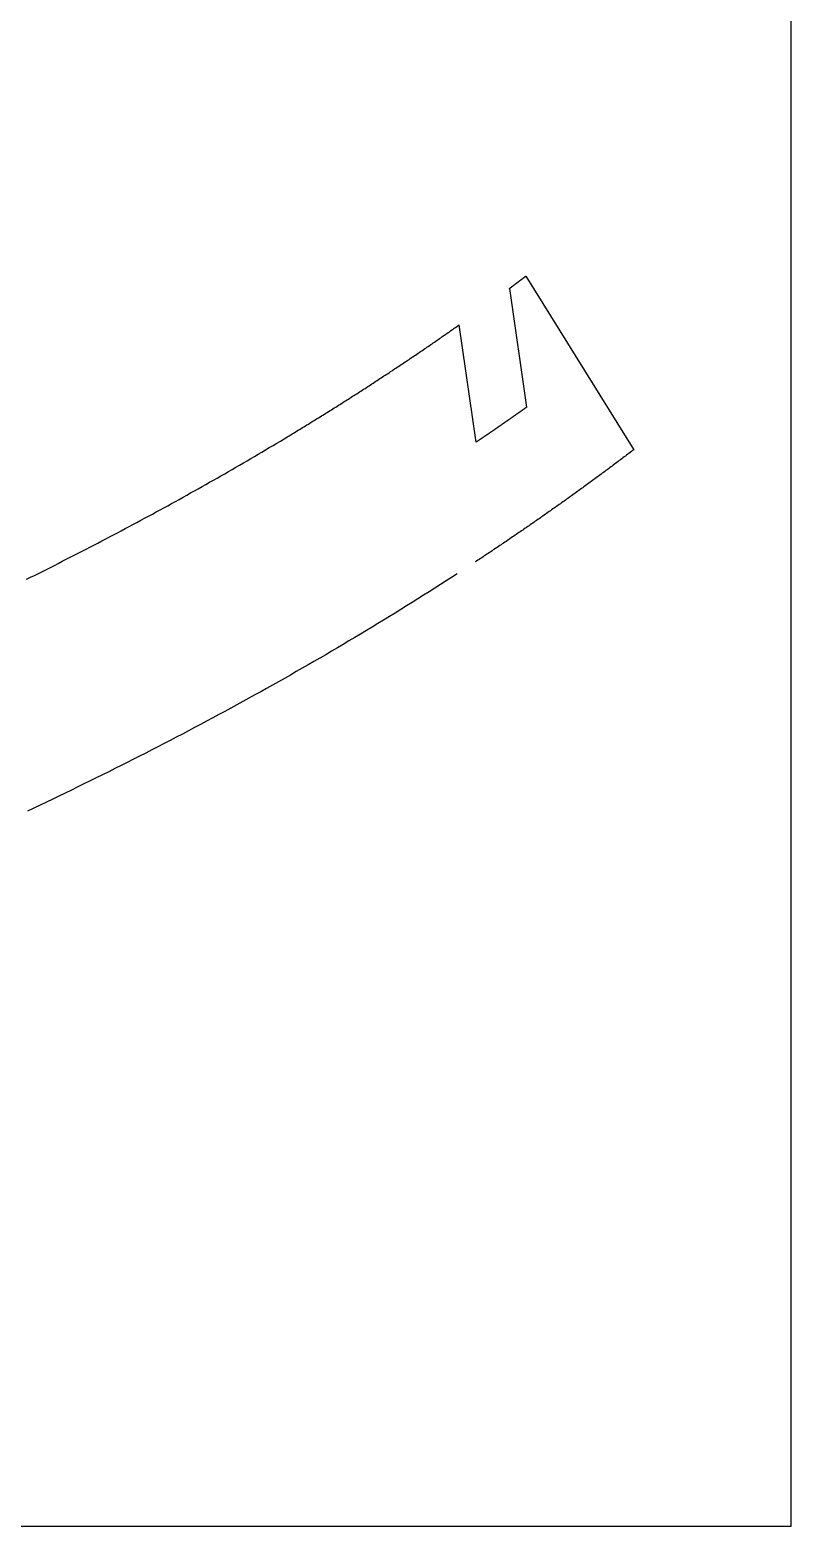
# Model space of a CAD drawing. Extents: x -513 to 387, y 75 to 375.
# Drawn here: x 351.9 to 387.2, y 75.3 to 144.6 of the extents above; entities that cross this region are included whole.
import ezdxf

# ---------------------------------------------------------------- set-up
doc = ezdxf.new("R2010")
doc.units = 0
doc.layers.get('0').update_dxf_attribs({"linetype": 'CONTINUOUS'})
doc.layers.add('CADRE', color=1, linetype='CONTINUOUS')

msp = doc.modelspace()

# ---------------------------------------------------------------- linework, layer by layer
for p, q in [((374.902, 133.17), (379.895, 125.126)), ((374.139, 132.598), (374.931, 127.092)), ((372.586, 125.467), (371.804, 130.907))]:
    msp.add_line(p, q)
for points in [[(374.139, 132.598, 0), (374.145, 132.602, 0), (374.151, 132.607, 0), (374.157, 132.612, 0), (374.164, 132.616, 0), (374.17, 132.621, 0), (374.176, 132.625, 0), (374.182, 132.63, 0), (374.188, 132.634, 0), (374.194, 132.639, 0), (374.2, 132.643, 0), (374.206, 132.648, 0), (374.212, 132.652, 0), (374.218, 132.657, 0), (374.224, 132.661, 0), (374.23, 132.666, 0), (374.237, 132.67, 0), (374.243, 132.675, 0), (374.249, 132.679, 0), (374.255, 132.684, 0), (374.261, 132.688, 0), (374.267, 132.693, 0), (374.273, 132.697, 0), (374.279, 132.702, 0), (374.285, 132.707, 0), (374.291, 132.711, 0), (374.297, 132.716, 0), (374.303, 132.72, 0), (374.309, 132.725, 0), (374.315, 132.729, 0), (374.321, 132.734, 0), (374.327, 132.738, 0), (374.333, 132.743, 0), (374.34, 132.747, 0), (374.346, 132.752, 0), (374.352, 132.756, 0), (374.358, 132.761, 0), (374.364, 132.765, 0), (374.37, 132.77, 0), (374.376, 132.774, 0), (374.382, 132.779, 0), (374.388, 132.783, 0), (374.394, 132.788, 0), (374.4, 132.792, 0), (374.406, 132.797, 0), (374.412, 132.801, 0), (374.418, 132.806, 0), (374.424, 132.81, 0), (374.43, 132.815, 0), (374.436, 132.819, 0), (374.442, 132.824, 0), (374.448, 132.828, 0), (374.454, 132.833, 0), (374.46, 132.837, 0), (374.466, 132.842, 0), (374.472, 132.846, 0), (374.478, 132.851, 0), (374.484, 132.855, 0), (374.49, 132.86, 0), (374.496, 132.864, 0), (374.502, 132.869, 0), (374.508, 132.874, 0), (374.514, 132.878, 0), (374.52, 132.883, 0), (374.526, 132.887, 0), (374.532, 132.892, 0), (374.538, 132.896, 0), (374.544, 132.901, 0), (374.55, 132.905, 0), (374.556, 132.91, 0), (374.562, 132.914, 0), (374.568, 132.919, 0), (374.574, 132.923, 0), (374.58, 132.928, 0), (374.586, 132.932, 0), (374.592, 132.937, 0), (374.598, 132.941, 0), (374.604, 132.946, 0), (374.61, 132.95, 0), (374.616, 132.955, 0), (374.622, 132.959, 0), (374.628, 132.964, 0), (374.634, 132.968, 0), (374.64, 132.973, 0), (374.646, 132.977, 0), (374.652, 132.982, 0), (374.658, 132.986, 0), (374.664, 132.991, 0), (374.67, 132.995, 0), (374.676, 133, 0), (374.682, 133.004, 0), (374.688, 133.009, 0), (374.694, 133.013, 0), (374.7, 133.017, 0), (374.706, 133.022, 0), (374.712, 133.026, 0), (374.718, 133.031, 0), (374.724, 133.035, 0), (374.73, 133.04, 0), (374.736, 133.044, 0), (374.742, 133.049, 0), (374.748, 133.053, 0), (374.754, 133.058, 0), (374.76, 133.062, 0), (374.765, 133.067, 0), (374.771, 133.071, 0), (374.777, 133.076, 0), (374.783, 133.08, 0), (374.789, 133.085, 0), (374.795, 133.089, 0), (374.801, 133.094, 0), (374.807, 133.098, 0), (374.813, 133.103, 0), (374.819, 133.107, 0), (374.825, 133.112, 0), (374.831, 133.116, 0), (374.837, 133.121, 0), (374.843, 133.125, 0), (374.849, 133.13, 0), (374.855, 133.134, 0), (374.861, 133.139, 0), (374.866, 133.143, 0), (374.872, 133.148, 0), (374.878, 133.152, 0), (374.884, 133.157, 0), (374.89, 133.161, 0), (374.896, 133.166, 0), (374.902, 133.17, 0)], [(363.861, 125.73, 0), (363.93, 125.772, 0), (363.999, 125.813, 0), (364.068, 125.855, 0), (364.137, 125.897, 0), (364.206, 125.939, 0), (364.274, 125.98, 0), (364.343, 126.022, 0), (364.411, 126.064, 0), (364.48, 126.106, 0), (364.548, 126.147, 0), (364.616, 126.189, 0), (364.684, 126.231, 0), (364.752, 126.272, 0), (364.82, 126.314, 0), (364.888, 126.356, 0), (364.955, 126.397, 0), (365.023, 126.439, 0), (365.09, 126.48, 0), (365.157, 126.522, 0), (365.224, 126.563, 0), (365.292, 126.605, 0), (365.358, 126.646, 0), (365.425, 126.688, 0), (365.492, 126.729, 0), (365.559, 126.771, 0), (365.625, 126.812, 0), (365.692, 126.854, 0), (365.758, 126.895, 0), (365.824, 126.937, 0), (365.89, 126.978, 0), (365.956, 127.019, 0), (366.022, 127.061, 0), (366.088, 127.102, 0), (366.153, 127.143, 0), (366.219, 127.185, 0), (366.284, 127.226, 0), (366.35, 127.267, 0), (366.415, 127.309, 0), (366.48, 127.35, 0), (366.545, 127.391, 0), (366.61, 127.432, 0), (366.675, 127.473, 0), (366.74, 127.515, 0), (366.804, 127.556, 0), (366.869, 127.597, 0), (366.933, 127.638, 0), (366.997, 127.679, 0), (367.062, 127.72, 0), (367.126, 127.761, 0), (367.19, 127.802, 0), (367.254, 127.843, 0), (367.317, 127.885, 0), (367.381, 127.926, 0), (367.445, 127.967, 0), (367.508, 128.007, 0), (367.571, 128.048, 0), (367.635, 128.089, 0), (367.698, 128.13, 0), (367.761, 128.171, 0), (367.824, 128.212, 0), (367.886, 128.253, 0), (367.949, 128.294, 0), (368.012, 128.335, 0), (368.074, 128.376, 0), (368.137, 128.416, 0), (368.199, 128.457, 0), (368.261, 128.498, 0), (368.323, 128.539, 0), (368.385, 128.579, 0), (368.447, 128.62, 0), (368.509, 128.661, 0), (368.571, 128.701, 0), (368.632, 128.742, 0), (368.694, 128.783, 0), (368.755, 128.823, 0), (368.816, 128.864, 0), (368.877, 128.904, 0), (368.938, 128.945, 0), (368.999, 128.986, 0), (369.06, 129.026, 0), (369.121, 129.067, 0), (369.181, 129.107, 0), (369.242, 129.148, 0), (369.302, 129.188, 0), (369.363, 129.228, 0), (369.423, 129.269, 0), (369.483, 129.309, 0), (369.543, 129.35, 0), (369.603, 129.39, 0), (369.663, 129.43, 0), (369.722, 129.47, 0), (369.782, 129.511, 0), (369.842, 129.551, 0), (369.901, 129.591, 0), (369.96, 129.631, 0), (370.019, 129.672, 0), (370.079, 129.712, 0), (370.138, 129.752, 0), (370.196, 129.792, 0), (370.255, 129.832, 0), (370.314, 129.872, 0), (370.372, 129.912, 0), (370.431, 129.952, 0), (370.489, 129.992, 0), (370.548, 130.032, 0), (370.606, 130.072, 0), (370.664, 130.112, 0), (370.722, 130.152, 0), (370.78, 130.192, 0), (370.837, 130.232, 0), (370.895, 130.272, 0), (370.953, 130.312, 0), (371.01, 130.352, 0), (371.067, 130.392, 0), (371.125, 130.431, 0), (371.182, 130.471, 0), (371.239, 130.511, 0), (371.296, 130.551, 0), (371.353, 130.59, 0), (371.409, 130.63, 0), (371.466, 130.67, 0), (371.522, 130.709, 0), (371.579, 130.749, 0), (371.635, 130.788, 0), (371.692, 130.828, 0), (371.748, 130.867, 0), (371.804, 130.907, 0)], [(374.931, 127.092, 0), (374.924, 127.087, 0), (374.917, 127.082, 0), (374.91, 127.077, 0), (374.903, 127.072, 0), (374.895, 127.067, 0), (374.888, 127.062, 0), (374.881, 127.057, 0), (374.874, 127.052, 0), (374.867, 127.047, 0), (374.86, 127.042, 0), (374.853, 127.037, 0), (374.846, 127.032, 0), (374.839, 127.027, 0), (374.831, 127.022, 0), (374.824, 127.016, 0), (374.817, 127.011, 0), (374.81, 127.006, 0), (374.803, 127.001, 0), (374.796, 126.996, 0), (374.789, 126.991, 0), (374.781, 126.986, 0), (374.774, 126.981, 0), (374.767, 126.976, 0), (374.76, 126.971, 0), (374.753, 126.966, 0), (374.746, 126.961, 0), (374.739, 126.956, 0), (374.731, 126.951, 0), (374.724, 126.946, 0), (374.717, 126.941, 0), (374.71, 126.936, 0), (374.703, 126.931, 0), (374.696, 126.926, 0), (374.689, 126.921, 0), (374.681, 126.915, 0), (374.674, 126.91, 0), (374.667, 126.905, 0), (374.66, 126.9, 0), (374.653, 126.895, 0), (374.646, 126.89, 0), (374.638, 126.885, 0), (374.631, 126.88, 0), (374.624, 126.875, 0), (374.617, 126.87, 0), (374.61, 126.865, 0), (374.603, 126.86, 0), (374.595, 126.855, 0), (374.588, 126.85, 0), (374.581, 126.845, 0), (374.574, 126.84, 0), (374.567, 126.835, 0), (374.559, 126.829, 0), (374.552, 126.824, 0), (374.545, 126.819, 0), (374.538, 126.814, 0), (374.531, 126.809, 0), (374.524, 126.804, 0), (374.516, 126.799, 0), (374.509, 126.794, 0), (374.502, 126.789, 0), (374.495, 126.784, 0), (374.488, 126.779, 0), (374.48, 126.774, 0), (374.473, 126.769, 0), (374.466, 126.764, 0), (374.459, 126.759, 0), (374.452, 126.754, 0), (374.444, 126.748, 0), (374.437, 126.743, 0), (374.43, 126.738, 0), (374.423, 126.733, 0), (374.415, 126.728, 0), (374.408, 126.723, 0), (374.401, 126.718, 0), (374.394, 126.713, 0), (374.387, 126.708, 0), (374.379, 126.703, 0), (374.372, 126.698, 0), (374.365, 126.693, 0), (374.358, 126.688, 0), (374.35, 126.683, 0), (374.343, 126.678, 0), (374.336, 126.672, 0), (374.329, 126.667, 0), (374.322, 126.662, 0), (374.314, 126.657, 0), (374.307, 126.652, 0), (374.3, 126.647, 0), (374.293, 126.642, 0), (374.285, 126.637, 0), (374.278, 126.632, 0), (374.271, 126.627, 0), (374.264, 126.622, 0), (374.256, 126.617, 0), (374.249, 126.612, 0), (374.242, 126.607, 0), (374.235, 126.601, 0), (374.227, 126.596, 0), (374.22, 126.591, 0), (374.213, 126.586, 0), (374.206, 126.581, 0), (374.198, 126.576, 0), (374.191, 126.571, 0), (374.184, 126.566, 0), (374.176, 126.561, 0), (374.169, 126.556, 0), (374.162, 126.551, 0), (374.155, 126.546, 0), (374.147, 126.541, 0), (374.14, 126.535, 0), (374.133, 126.53, 0), (374.126, 126.525, 0), (374.118, 126.52, 0), (374.111, 126.515, 0), (374.104, 126.51, 0), (374.096, 126.505, 0), (374.089, 126.5, 0), (374.082, 126.495, 0), (374.075, 126.49, 0), (374.067, 126.485, 0), (374.06, 126.48, 0), (374.053, 126.475, 0), (374.045, 126.469, 0), (374.038, 126.464, 0), (374.031, 126.459, 0), (374.024, 126.454, 0), (374.016, 126.449, 0), (374.009, 126.444, 0), (374.002, 126.439, 0), (373.994, 126.434, 0), (373.987, 126.429, 0), (373.98, 126.424, 0), (373.972, 126.419, 0), (373.965, 126.414, 0), (373.958, 126.408, 0), (373.95, 126.403, 0), (373.943, 126.398, 0), (373.936, 126.393, 0), (373.929, 126.388, 0), (373.921, 126.383, 0), (373.914, 126.378, 0), (373.907, 126.373, 0), (373.899, 126.368, 0), (373.892, 126.363, 0), (373.885, 126.358, 0), (373.877, 126.352, 0), (373.87, 126.347, 0), (373.863, 126.342, 0), (373.855, 126.337, 0), (373.848, 126.332, 0), (373.841, 126.327, 0), (373.833, 126.322, 0), (373.826, 126.317, 0), (373.819, 126.312, 0), (373.811, 126.307, 0), (373.804, 126.302, 0), (373.797, 126.296, 0), (373.789, 126.291, 0), (373.782, 126.286, 0), (373.774, 126.281, 0), (373.767, 126.276, 0), (373.76, 126.271, 0), (373.752, 126.266, 0), (373.745, 126.261, 0), (373.738, 126.256, 0), (373.73, 126.251, 0), (373.723, 126.245, 0), (373.716, 126.24, 0), (373.708, 126.235, 0), (373.701, 126.23, 0), (373.694, 126.225, 0), (373.686, 126.22, 0), (373.679, 126.215, 0), (373.671, 126.21, 0), (373.664, 126.205, 0), (373.657, 126.2, 0), (373.649, 126.194, 0), (373.642, 126.189, 0), (373.635, 126.184, 0), (373.627, 126.179, 0), (373.62, 126.174, 0), (373.612, 126.169, 0), (373.605, 126.164, 0), (373.598, 126.159, 0), (373.59, 126.154, 0), (373.583, 126.149, 0), (373.575, 126.143, 0), (373.568, 126.138, 0), (373.561, 126.133, 0), (373.553, 126.128, 0), (373.546, 126.123, 0), (373.538, 126.118, 0), (373.531, 126.113, 0), (373.524, 126.108, 0), (373.516, 126.103, 0), (373.509, 126.098, 0), (373.501, 126.092, 0), (373.494, 126.087, 0), (373.487, 126.082, 0), (373.479, 126.077, 0), (373.472, 126.072, 0), (373.464, 126.067, 0), (373.457, 126.062, 0), (373.449, 126.057, 0), (373.442, 126.052, 0), (373.435, 126.046, 0), (373.427, 126.041, 0), (373.42, 126.036, 0), (373.412, 126.031, 0), (373.405, 126.026, 0), (373.398, 126.021, 0), (373.39, 126.016, 0), (373.383, 126.011, 0), (373.375, 126.006, 0), (373.368, 126, 0), (373.36, 125.995, 0), (373.353, 125.99, 0), (373.345, 125.985, 0), (373.338, 125.98, 0), (373.331, 125.975, 0), (373.323, 125.97, 0), (373.316, 125.965, 0), (373.308, 125.96, 0), (373.301, 125.954, 0), (373.293, 125.949, 0), (373.286, 125.944, 0), (373.278, 125.939, 0), (373.271, 125.934, 0), (373.264, 125.929, 0), (373.256, 125.924, 0), (373.249, 125.919, 0), (373.241, 125.914, 0), (373.234, 125.908, 0), (373.226, 125.903, 0), (373.219, 125.898, 0), (373.211, 125.893, 0), (373.204, 125.888, 0), (373.196, 125.883, 0), (373.189, 125.878, 0), (373.181, 125.873, 0), (373.174, 125.867, 0), (373.166, 125.862, 0), (373.159, 125.857, 0), (373.151, 125.852, 0), (373.144, 125.847, 0), (373.136, 125.842, 0), (373.129, 125.837, 0), (373.121, 125.832, 0), (373.114, 125.826, 0), (373.107, 125.821, 0), (373.099, 125.816, 0), (373.092, 125.811, 0), (373.084, 125.806, 0), (373.077, 125.801, 0), (373.069, 125.796, 0), (373.062, 125.791, 0), (373.054, 125.785, 0), (373.047, 125.78, 0), (373.039, 125.775, 0), (373.032, 125.77, 0), (373.024, 125.765, 0), (373.016, 125.76, 0), (373.009, 125.755, 0), (373.001, 125.75, 0), (372.994, 125.744, 0), (372.986, 125.739, 0), (372.979, 125.734, 0), (372.971, 125.729, 0), (372.964, 125.724, 0), (372.956, 125.719, 0), (372.949, 125.714, 0), (372.941, 125.709, 0), (372.934, 125.703, 0), (372.926, 125.698, 0), (372.919, 125.693, 0), (372.911, 125.688, 0), (372.904, 125.683, 0), (372.896, 125.678, 0), (372.889, 125.673, 0), (372.881, 125.668, 0), (372.874, 125.662, 0), (372.866, 125.657, 0), (372.858, 125.652, 0), (372.851, 125.647, 0), (372.843, 125.642, 0), (372.836, 125.637, 0), (372.828, 125.632, 0), (372.821, 125.626, 0), (372.813, 125.621, 0), (372.806, 125.616, 0), (372.798, 125.611, 0), (372.79, 125.606, 0), (372.783, 125.601, 0), (372.775, 125.596, 0), (372.768, 125.59, 0), (372.76, 125.585, 0), (372.753, 125.58, 0), (372.745, 125.575, 0), (372.738, 125.57, 0), (372.73, 125.565, 0), (372.722, 125.56, 0), (372.715, 125.555, 0), (372.707, 125.549, 0), (372.7, 125.544, 0), (372.692, 125.539, 0), (372.685, 125.534, 0), (372.677, 125.529, 0), (372.669, 125.524, 0), (372.662, 125.519, 0), (372.654, 125.513, 0), (372.647, 125.508, 0), (372.639, 125.503, 0), (372.631, 125.498, 0), (372.624, 125.493, 0), (372.616, 125.488, 0), (372.609, 125.483, 0), (372.601, 125.477, 0), (372.594, 125.472, 0), (372.586, 125.467, 0)], [(351.753, 119.121, 0), (351.939, 119.213, 0), (352.124, 119.305, 0), (352.31, 119.397, 0), (352.495, 119.49, 0), (352.68, 119.582, 0), (352.865, 119.675, 0), (353.049, 119.768, 0), (353.234, 119.861, 0), (353.418, 119.954, 0), (353.602, 120.048, 0), (353.785, 120.141, 0), (353.969, 120.235, 0), (354.152, 120.329, 0), (354.335, 120.423, 0), (354.518, 120.517, 0), (354.7, 120.612, 0), (354.883, 120.706, 0), (355.065, 120.801, 0), (355.247, 120.896, 0), (355.428, 120.991, 0), (355.61, 121.086, 0), (355.791, 121.181, 0), (355.972, 121.277, 0), (356.153, 121.372, 0), (356.333, 121.468, 0), (356.513, 121.564, 0), (356.693, 121.66, 0), (356.873, 121.756, 0), (357.053, 121.853, 0), (357.232, 121.949, 0), (357.411, 122.046, 0), (357.59, 122.143, 0), (357.768, 122.24, 0), (357.947, 122.337, 0), (358.125, 122.434, 0), (358.303, 122.532, 0), (358.48, 122.629, 0), (358.658, 122.727, 0), (358.835, 122.825, 0), (359.012, 122.923, 0), (359.188, 123.021, 0), (359.365, 123.12, 0), (359.541, 123.218, 0), (359.717, 123.317, 0), (359.892, 123.416, 0), (360.068, 123.515, 0), (360.243, 123.614, 0), (360.418, 123.713, 0), (360.592, 123.813, 0), (360.767, 123.912, 0), (360.941, 124.012, 0), (361.115, 124.112, 0), (361.288, 124.212, 0), (361.462, 124.312, 0), (361.635, 124.412, 0), (361.807, 124.513, 0), (361.98, 124.613, 0), (362.152, 124.714, 0), (362.324, 124.815, 0), (362.496, 124.916, 0), (362.668, 125.017, 0), (362.839, 125.119, 0), (363.01, 125.22, 0), (363.181, 125.322, 0), (363.351, 125.424, 0), (363.521, 125.526, 0), (363.691, 125.628, 0), (363.861, 125.73, 0)], [(379.895, 125.126, 0), (379.839, 125.083, 0), (379.783, 125.041, 0), (379.728, 124.999, 0), (379.672, 124.956, 0), (379.616, 124.914, 0), (379.561, 124.872, 0), (379.505, 124.83, 0), (379.449, 124.787, 0), (379.393, 124.745, 0), (379.337, 124.703, 0), (379.281, 124.661, 0), (379.225, 124.619, 0), (379.169, 124.577, 0), (379.113, 124.535, 0), (379.057, 124.493, 0), (379.001, 124.451, 0), (378.945, 124.409, 0), (378.889, 124.367, 0), (378.833, 124.325, 0), (378.776, 124.283, 0), (378.72, 124.241, 0), (378.664, 124.199, 0), (378.607, 124.157, 0), (378.551, 124.115, 0), (378.495, 124.073, 0), (378.438, 124.032, 0), (378.382, 123.99, 0), (378.325, 123.948, 0), (378.268, 123.906, 0), (378.212, 123.865, 0), (378.155, 123.823, 0), (378.098, 123.781, 0), (378.042, 123.74, 0), (377.985, 123.698, 0), (377.928, 123.657, 0), (377.871, 123.615, 0), (377.814, 123.573, 0), (377.757, 123.532, 0), (377.701, 123.49, 0), (377.644, 123.449, 0), (377.587, 123.407, 0), (377.529, 123.366, 0), (377.472, 123.325, 0), (377.415, 123.283, 0), (377.358, 123.242, 0), (377.301, 123.2, 0), (377.244, 123.159, 0), (377.186, 123.118, 0), (377.129, 123.077, 0), (377.072, 123.035, 0), (377.014, 122.994, 0), (376.957, 122.953, 0), (376.899, 122.912, 0), (376.842, 122.87, 0), (376.784, 122.829, 0), (376.727, 122.788, 0), (376.669, 122.747, 0), (376.611, 122.706, 0), (376.554, 122.665, 0), (376.496, 122.624, 0), (376.438, 122.583, 0), (376.381, 122.542, 0), (376.323, 122.501, 0), (376.265, 122.46, 0), (376.207, 122.419, 0), (376.149, 122.378, 0), (376.091, 122.337, 0), (376.033, 122.296, 0), (375.975, 122.256, 0), (375.917, 122.215, 0), (375.859, 122.174, 0), (375.801, 122.133, 0), (375.743, 122.092, 0), (375.684, 122.052, 0), (375.626, 122.011, 0), (375.568, 121.97, 0), (375.51, 121.93, 0), (375.451, 121.889, 0), (375.393, 121.848, 0), (375.335, 121.808, 0), (375.276, 121.767, 0), (375.218, 121.727, 0), (375.159, 121.686, 0), (375.101, 121.646, 0), (375.042, 121.605, 0), (374.983, 121.565, 0), (374.925, 121.524, 0), (374.866, 121.484, 0), (374.807, 121.443, 0), (374.749, 121.403, 0), (374.69, 121.363, 0), (374.631, 121.322, 0), (374.572, 121.282, 0), (374.513, 121.242, 0), (374.454, 121.202, 0), (374.395, 121.161, 0), (374.336, 121.121, 0), (374.277, 121.081, 0), (374.218, 121.041, 0), (374.159, 121.001, 0), (374.1, 120.961, 0), (374.041, 120.92, 0), (373.982, 120.88, 0), (373.922, 120.84, 0), (373.863, 120.8, 0), (373.804, 120.76, 0), (373.745, 120.72, 0), (373.685, 120.68, 0), (373.626, 120.64, 0), (373.566, 120.6, 0), (373.507, 120.561, 0), (373.447, 120.521, 0), (373.388, 120.481, 0), (373.328, 120.441, 0), (373.269, 120.401, 0), (373.209, 120.361, 0), (373.15, 120.322, 0), (373.09, 120.282, 0), (373.03, 120.242, 0), (372.97, 120.202, 0), (372.911, 120.163, 0), (372.851, 120.123, 0), (372.791, 120.084, 0), (372.731, 120.044, 0), (372.671, 120.004, 0), (372.611, 119.965, 0), (372.551, 119.925, 0)], [(371.714, 119.378, 0), (371.455, 119.211, 0), (371.196, 119.043, 0), (370.936, 118.877, 0), (370.675, 118.71, 0), (370.414, 118.544, 0), (370.152, 118.379, 0), (369.89, 118.214, 0), (369.627, 118.049, 0), (369.364, 117.885, 0), (369.1, 117.721, 0), (368.836, 117.558, 0), (368.571, 117.395, 0), (368.305, 117.232, 0), (368.039, 117.07, 0), (367.772, 116.909, 0), (367.505, 116.747, 0), (367.238, 116.586, 0), (366.969, 116.426, 0), (366.701, 116.266, 0), (366.431, 116.106, 0), (366.162, 115.947, 0), (365.891, 115.788, 0), (365.621, 115.63, 0), (365.349, 115.472, 0), (365.078, 115.314, 0), (364.805, 115.157, 0), (364.533, 115, 0), (364.26, 114.844, 0), (363.986, 114.688, 0), (363.712, 114.533, 0), (363.437, 114.378, 0), (363.162, 114.223, 0), (362.886, 114.069, 0), (362.61, 113.915, 0), (362.334, 113.762, 0), (362.057, 113.609, 0), (361.779, 113.457, 0), (361.502, 113.305, 0), (361.223, 113.153, 0), (360.944, 113.002, 0), (360.665, 112.851, 0), (360.386, 112.701, 0), (360.106, 112.551, 0), (359.825, 112.401, 0), (359.544, 112.252, 0), (359.263, 112.103, 0), (358.981, 111.955, 0), (358.699, 111.807, 0), (358.416, 111.66, 0), (358.133, 111.513, 0), (357.85, 111.367, 0), (357.566, 111.22, 0), (357.282, 111.075, 0), (356.997, 110.929, 0), (356.712, 110.785, 0), (356.427, 110.64, 0), (356.141, 110.496, 0), (355.855, 110.353, 0), (355.568, 110.21, 0), (355.281, 110.067, 0), (354.994, 109.925, 0), (354.707, 109.783, 0), (354.419, 109.642, 0), (354.13, 109.501, 0), (353.841, 109.36, 0), (353.552, 109.22, 0), (353.263, 109.08, 0), (352.973, 108.941, 0), (352.683, 108.802, 0), (352.393, 108.664, 0), (352.102, 108.526, 0), (351.811, 108.388, 0)]]:
    msp.add_polyline3d(points)
at = {"layer": 'CADRE', "linetype": 'CONTINUOUS'}
msp.add_lwpolyline([(-512.815, 75.265), (387.185, 75.265), (387.185, 175.265), (-512.815, 175.265)], close=True, dxfattribs=at)

doc.saveas('drawing.dxf')
